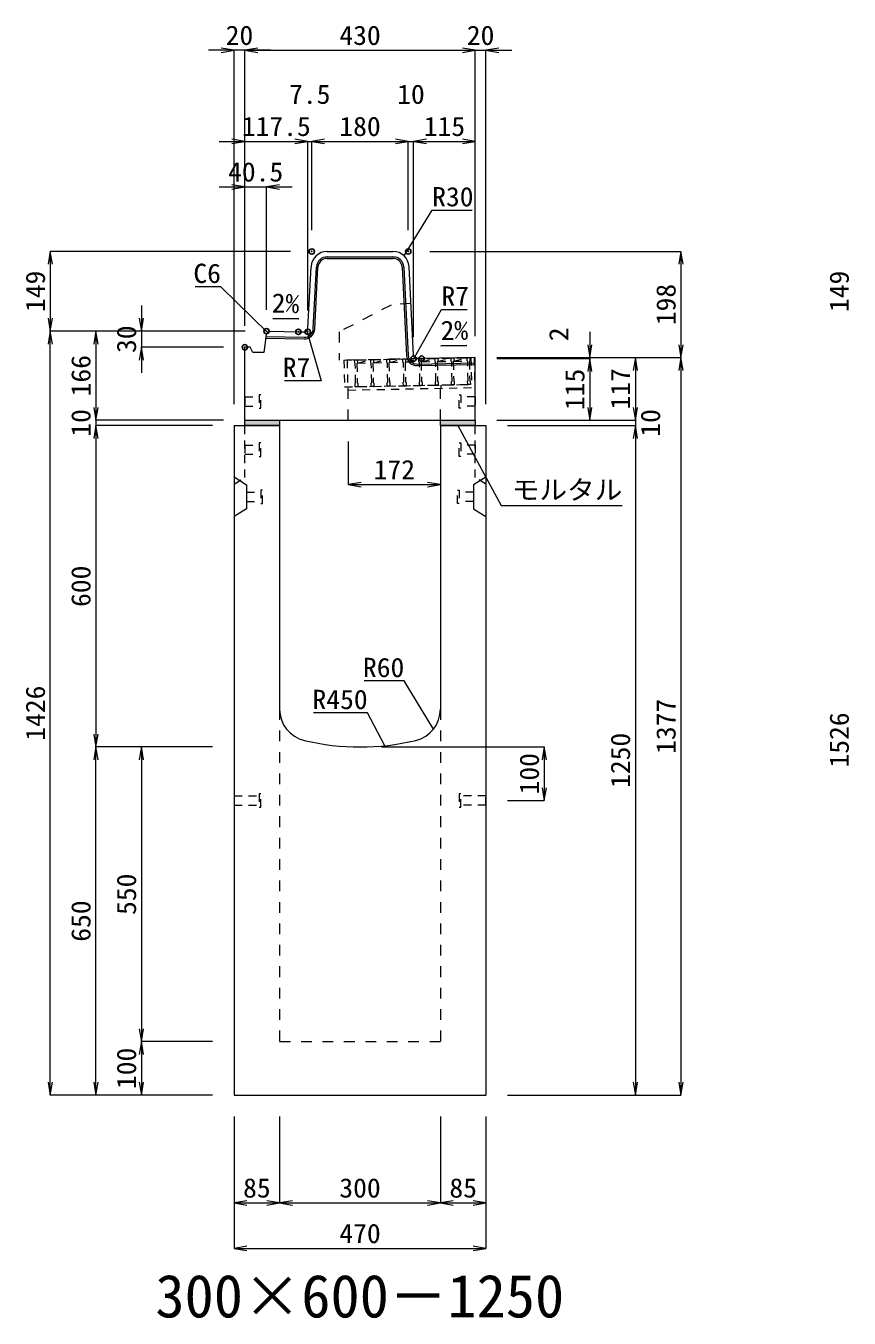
# Model space of a CAD drawing. Units: millimetres at full size. Extents: x -22536 to 51867, y -19720 to 38340.
# Drawn here: x 10776 to 12313, y -15386 to -12974 of the extents above; entities that cross this region are included whole.
import ezdxf
from ezdxf.enums import TextEntityAlignment as Align

# ---------------------------------------------------------------- set-up
doc = ezdxf.new("R2010")
doc.units = ezdxf.units.MM
doc.header["$LTSCALE"] = 20
doc.header["$PDMODE"] = 32
doc.header["$PDSIZE"] = 10
doc.linetypes.add('USER1', pattern=[2, 1, -1])
doc.linetypes.add('USER2', pattern=[1.35, 0.75, -0.6])
for name, color, linetype, lineweight in [('インサート', 3, 'USER2', 9), ('グレーチング', 7, 'USER2', 5), ('モルタル', 7, 'Continuous', 9), ('受枠', 3, 'USER2', 9), ('寸法線', 7, 'Continuous', 13), ('引出線', 4, 'Continuous', 13), ('本体', 2, 'Continuous', 13), ('目地', 132, 'Continuous', 5)]:
    doc.layers.add(name, color=color, linetype=linetype, lineweight=lineweight)
doc.layers.add('作業エリア', color=11, linetype='Continuous')
doc.layers.add('文字', color=7, linetype='Continuous')
doc.styles.add('ＭＳ 明朝', font='')
doc.styles.get('ＭＳ 明朝').set_extended_font_data('MS Mincho')

# ---------------------------------------------------------------- blocks, each defined once
blk = doc.blocks.new('open_arrow')
at = {"color": 0, "linetype": 'Continuous', "lineweight": -2}
blk.add_lwpolyline([(7.5, 1.25), (0, 0), (7.5, -1.25)], dxfattribs=at)

msp = doc.modelspace()

# ---------------------------------------------------------------- hatches: boundary and pattern name
at = {"layer": 'モルタル'}
for points in [[(11250, -13720), (11250, -13710), (11185, -13710), (11185, -13720)], [(11615, -13720), (11615, -13710), (11550, -13710), (11550, -13720)]]:
    msp.add_hatch(color=256, dxfattribs=at).paths.add_polyline_path(points)

# ---------------------------------------------------------------- linework, layer by layer
at = {"layer": 'インサート'}
for p, q in [((11185, -13666.5), (11212, -13666.5)), ((11185, -13666.5), (11185, -13683.5)), ((11215, -13662.5), (11212, -13662.5)), ((11212, -13662.5), (11212, -13687.5)), ((11215, -13687.5), (11215, -13662.5)), ((11585, -13662.5), (11588, -13662.5)), ((11585, -13687.5), (11585, -13662.5)), ((11588, -13662.5), (11588, -13687.5)), ((11615, -13666.5), (11588, -13666.5)), ((11615, -13666.5), (11615, -13683.5)), ((11185, -13683.5), (11212, -13683.5)), ((11212, -13687.5), (11215, -13687.5)), ((11588, -13687.5), (11585, -13687.5)), ((11615, -13683.5), (11588, -13683.5)), ((11185, -13756.5), (11212, -13756.5)), ((11185, -13756.5), (11185, -13773.5)), ((11185, -13773.5), (11212, -13773.5)), ((11215, -13752.5), (11212, -13752.5)), ((11212, -13752.5), (11212, -13777.5)), ((11215, -13777.5), (11215, -13752.5)), ((11585, -13752.5), (11588, -13752.5)), ((11585, -13777.5), (11585, -13752.5)), ((11588, -13752.5), (11588, -13777.5)), ((11615, -13756.5), (11588, -13756.5)), ((11615, -13773.5), (11588, -13773.5)), ((11615, -13756.5), (11615, -13773.5)), ((11212, -13777.5), (11215, -13777.5)), ((11588, -13777.5), (11585, -13777.5)), ((11188.2, -13844.5), (11215.2, -13844.5)), ((11188.2, -13844.5), (11188.2, -13861.5)), ((11218.2, -13840.5), (11215.2, -13840.5)), ((11215.2, -13840.5), (11215.2, -13865.5)), ((11218.2, -13865.5), (11218.2, -13840.5)), ((11581.8, -13840.5), (11584.8, -13840.5)), ((11581.8, -13865.5), (11581.8, -13840.5)), ((11584.8, -13840.5), (11584.8, -13865.5)), ((11611.8, -13844.5), (11584.8, -13844.5)), ((11611.8, -13844.5), (11611.8, -13861.5)), ((11188.2, -13861.5), (11215.2, -13861.5)), ((11215.2, -13865.5), (11218.2, -13865.5)), ((11584.8, -13865.5), (11581.8, -13865.5)), ((11611.8, -13861.5), (11584.8, -13861.5)), ((11165, -14411.5), (11212, -14411.5)), ((11165, -14411.5), (11165, -14428.5)), ((11215, -14407.5), (11212, -14407.5)), ((11212, -14407.5), (11212, -14432.5)), ((11215, -14432.5), (11215, -14407.5)), ((11588, -14407.5), (11585, -14407.5)), ((11585, -14407.5), (11585, -14432.5)), ((11588, -14432.5), (11588, -14407.5)), ((11635, -14411.5), (11588, -14411.5)), ((11635, -14428.5), (11635, -14411.5)), ((11165, -14428.5), (11212, -14428.5)), ((11212, -14432.5), (11215, -14432.5)), ((11585, -14432.5), (11588, -14432.5)), ((11635, -14428.5), (11588, -14428.5))]:
    msp.add_line(p, q, dxfattribs=at)
at = {"layer": 'グレーチング'}
for p, q in [((11389.92, -13597.5), (11604.88, -13593.2)), ((11395.04, -13603.4), (11419.92, -13596.9)), ((11395.04, -13603.4), (11420.04, -13602.9)), ((11425.04, -13602.8), (11449.91, -13596.3)), ((11425.04, -13602.8), (11450.03, -13602.3)), ((11455.03, -13602.2), (11479.91, -13595.7)), ((11455.03, -13602.2), (11480.03, -13601.7)), ((11485.03, -13601.6), (11509.9, -13595.1)), ((11485.03, -13601.6), (11510.02, -13601.1)), ((11515.02, -13601), (11539.89, -13594.5)), ((11515.02, -13601), (11540.01, -13600.5)), ((11545.01, -13600.4), (11569.89, -13593.9)), ((11545.01, -13600.4), (11570.01, -13599.9)), ((11575.01, -13599.8), (11599.88, -13593.3)), ((11575.01, -13599.8), (11600, -13599.3)), ((11390.92, -13647.49), (11605.88, -13643.19))]:
    msp.add_line(p, q, dxfattribs=at)
for points in [[(11389.92, -13597.5), (11394.92, -13597.4), (11395.04, -13603.4), (11394.06, -13604.42), (11394.78, -13640.41), (11395.8, -13641.39), (11395.92, -13647.39), (11390.92, -13647.49), (11390.8, -13641.49), (11391.78, -13640.47), (11391.06, -13604.48), (11390.04, -13603.5)], [(11419.92, -13596.9), (11424.92, -13596.8), (11425.04, -13602.8), (11424.06, -13603.82), (11424.78, -13639.81), (11425.8, -13640.79), (11425.92, -13646.79), (11420.92, -13646.89), (11420.8, -13640.89), (11421.78, -13639.87), (11421.06, -13603.88), (11420.04, -13602.9)], [(11449.91, -13596.3), (11454.91, -13596.2), (11455.03, -13602.2), (11454.05, -13603.22), (11454.77, -13639.21), (11455.79, -13640.19), (11455.91, -13646.19), (11450.91, -13646.29), (11450.79, -13640.29), (11451.77, -13639.27), (11451.05, -13603.28), (11450.03, -13602.3)], [(11479.91, -13595.7), (11484.91, -13595.6), (11485.03, -13601.6), (11484.05, -13602.62), (11484.77, -13638.61), (11485.79, -13639.59), (11485.91, -13645.59), (11480.91, -13645.69), (11480.79, -13639.69), (11481.77, -13638.67), (11481.05, -13602.68), (11480.03, -13601.7)], [(11509.9, -13595.1), (11514.9, -13595), (11515.02, -13601), (11514.04, -13602.02), (11514.76, -13638.01), (11515.78, -13638.99), (11515.9, -13644.99), (11510.9, -13645.09), (11510.78, -13639.09), (11511.76, -13638.07), (11511.04, -13602.08), (11510.02, -13601.1)], [(11539.89, -13594.5), (11544.89, -13594.4), (11545.01, -13600.4), (11544.03, -13601.42), (11544.75, -13637.41), (11545.77, -13638.39), (11545.89, -13644.39), (11540.89, -13644.49), (11540.77, -13638.49), (11541.75, -13637.47), (11541.03, -13601.48), (11540.01, -13600.5)], [(11569.89, -13593.9), (11574.89, -13593.8), (11575.01, -13599.8), (11574.03, -13600.82), (11574.75, -13636.81), (11575.77, -13637.79), (11575.89, -13643.79), (11570.89, -13643.89), (11570.77, -13637.89), (11571.75, -13636.87), (11571.03, -13600.88), (11570.01, -13599.9)], [(11599.88, -13593.3), (11604.88, -13593.2), (11605, -13599.2), (11604.02, -13600.22), (11604.74, -13636.21), (11605.76, -13637.19), (11605.88, -13643.19), (11600.88, -13643.29), (11600.76, -13637.29), (11601.74, -13636.27), (11601.02, -13600.28), (11600, -13599.3)]]:
    msp.add_lwpolyline(points, close=True, dxfattribs=at)
at = {"layer": 'モルタル'}
for points in [[(11185, -13710), (11250, -13710), (11250, -13720), (11185, -13720)], [(11550, -13710), (11615, -13710), (11615, -13720), (11550, -13720)]]:
    msp.add_lwpolyline(points, close=True, dxfattribs=at)
at = {"layer": '作業エリア'}
for p in [(11310, -13395), (11490, -13395), (11225.5, -13543.81), (11285, -13545), (11302.5, -13545), (11185, -13573.81), (11500, -13595), (11515, -13595)]:
    msp.add_point(p, dxfattribs=at)
at = {"layer": '受枠'}
for p, q in [((11369.93, -13597.9), (11612.88, -13593.04)), ((11369.93, -13597.9), (11370.93, -13647.89)), ((11375.93, -13597.78), (11377.05, -13653.77)), ((11606.88, -13593.16), (11607.88, -13643.15)), ((11612.88, -13593.04), (11614, -13649.03)), ((11370.93, -13647.89), (11607.88, -13643.15)), ((11377.05, -13653.77), (11614, -13649.03)), ((11550.89, -13644.29), (11551.01, -13650.29))]:
    msp.add_line(p, q, dxfattribs=at)
at = {"layer": '寸法線'}
for p, q in [((11233, -13019.42), (11117, -13019.42)), ((11165, -13680), (11165, -13019.42)), ((11185, -13019.42), (11615, -13019.42)), ((11185, -13533.81), (11185, -13019.42)), ((11185, -13533.81), (11185, -13019.42)), ((11567, -13019.42), (11683, -13019.42)), ((11615, -13553), (11615, -13019.42)), ((11615, -13553), (11615, -13019.42)), ((11635, -13680), (11635, -13019.42)), ((11137, -13189.42), (11302.5, -13189.42)), ((11185, -13533.81), (11185, -13189.42)), ((11254.5, -13189.42), (11358, -13189.42)), ((11302.5, -13505), (11302.5, -13189.42)), ((11302.5, -13505), (11302.5, -13189.42)), ((11310, -13355), (11310, -13189.42)), ((11310, -13189.42), (11490, -13189.42)), ((11310, -13355), (11310, -13189.42)), ((11442, -13189.42), (11548, -13189.42)), ((11490, -13355), (11490, -13189.42)), ((11490, -13355), (11490, -13189.42)), ((11500, -13555), (11500, -13189.42)), ((11500, -13189.42), (11615, -13189.42)), ((11500, -13555), (11500, -13189.42)), ((11615, -13553), (11615, -13189.42)), ((11137, -13274.42), (11273.5, -13274.42)), ((11185, -13533.81), (11185, -13274.42)), ((11225.5, -13503.81), (11225.5, -13274.42)), ((10822.06, -13395), (10822.06, -13543.81)), ((11270, -13395), (10822.06, -13395)), ((11530, -13395), (11998.78, -13395)), ((11998.78, -13395), (11998.78, -13593)), ((10992.06, -13495.81), (10992.06, -13621.81)), ((11185.5, -13543.81), (10822.06, -13543.81)), ((10822.06, -14970), (10822.06, -13543.81)), ((11185.5, -13543.81), (10822.06, -13543.81)), ((10907.06, -13543.81), (10907.06, -13710)), ((11185.5, -13543.81), (10907.06, -13543.81)), ((11185.5, -13543.81), (10992.06, -13543.81)), ((11828.78, -13545), (11828.78, -13643)), ((11145, -13573.81), (10992.06, -13573.81)), ((11655, -13593), (11828.78, -13593)), ((11655, -13593), (11913.78, -13593)), ((11655, -13593), (11998.78, -13593)), ((11655, -13593), (11998.78, -13593)), ((11655, -13595), (11828.78, -13595)), ((11655, -13595), (11828.78, -13595)), ((11828.78, -13595), (11828.78, -13710)), ((11913.78, -13593), (11913.78, -13710)), ((11998.78, -13593), (11998.78, -14970)), ((10907.06, -13662), (10907.06, -13768)), ((11913.78, -13662), (11913.78, -13768)), ((11145, -13710), (10907.06, -13710)), ((11145, -13710), (10907.06, -13710)), ((11125, -13720), (10907.06, -13720)), ((10907.06, -13720), (10907.06, -14320)), ((11125, -13720), (10907.06, -13720)), ((11655, -13710), (11828.78, -13710)), ((11655, -13710), (11913.78, -13710)), ((11655, -13710), (11913.78, -13710)), ((11675, -13720), (11913.78, -13720)), ((11675, -13720), (11913.78, -13720)), ((11913.78, -13720), (11913.78, -14970)), ((11378, -13750), (11378, -13830.23)), ((11378, -13830.23), (11550, -13830.23)), ((11125, -14320), (10907.06, -14320)), ((10907.06, -14970), (10907.06, -14320)), ((11125, -14320), (10907.06, -14320)), ((10992.06, -14320), (10992.06, -14870)), ((11125, -14320), (10992.06, -14320)), ((11440, -14320), (11743.78, -14320)), ((11743.78, -14320), (11743.78, -14420)), ((11675, -14420), (11743.78, -14420)), ((11125, -14870), (10992.06, -14870)), ((10992.06, -14870), (10992.06, -14970)), ((11125, -14870), (10992.06, -14870)), ((11125, -14970), (10822.06, -14970)), ((11125, -14970), (10907.06, -14970)), ((11125, -14970), (10992.06, -14970)), ((11675, -14970), (11913.78, -14970)), ((11675, -14970), (11998.78, -14970)), ((11165, -15010), (11165, -15171.16)), ((11165, -15010), (11165, -15256.16)), ((11250, -15010), (11250, -15171.16)), ((11250, -15010), (11250, -15171.16)), ((11550, -15010), (11550, -15171.16)), ((11550, -15010), (11550, -15171.16)), ((11635, -15010), (11635, -15171.16)), ((11635, -15010), (11635, -15256.16)), ((11165, -15171.16), (11250, -15171.16)), ((11250, -15171.16), (11550, -15171.16)), ((11550, -15171.16), (11635, -15171.16)), ((11165, -15256.16), (11635, -15256.16))]:
    msp.add_line(p, q, dxfattribs=at)
at = {"layer": '引出線'}
for points in [[(11482.14, -13403.26), (11534.6, -13317.93), (11609.27, -13317.93)], [(11228.13, -13546.85), (11140.5, -13461.04), (11092.16, -13461.04)], [(11501.83, -13593.07), (11551.86, -13503.47), (11599.79, -13503.47)], [(11286.1, -13520.96), (11237.36, -13519.98), (11286.11, -13520.96)], [(11300.67, -13543.07), (11327.18, -13636.44), (11259.25, -13636.44)], [(11550.86, -13571.41), (11599.57, -13570.44), (11550.83, -13571.41)], [(11582.5, -13720), (11663.13, -13869.03), (11889.05, -13869.03)], [(11537.07, -14286.68), (11482.66, -14196.79), (11407.98, -14196.79)], [(11446.44, -14317.6), (11414.22, -14256.45), (11313.21, -14256.45)]]:
    msp.add_lwpolyline(points, dxfattribs=at)
at = {"layer": '本体'}
for p, q in [((11338.54, -13395), (11461.46, -13395)), ((11302.83, -13538.35), (11308.57, -13423.5)), ((11499.67, -13588.35), (11491.43, -13423.5)), ((11224.76, -13549.76), (11220.5, -13583.81)), ((11224.76, -13549.76), (11231.5, -13543.93)), ((11231.5, -13543.93), (11285, -13545)), ((11285, -13545), (11295.84, -13545)), ((11185, -13710), (11185, -13573.81)), ((11195, -13573.81), (11185, -13573.81)), ((11200, -13583.81), (11195, -13573.81)), ((11220.5, -13583.81), (11200, -13583.81)), ((11515, -13595), (11506.66, -13595)), ((11615, -13593), (11515, -13595)), ((11615, -13710), (11615, -13593)), ((11165, -13720), (11165, -14970)), ((11165, -13720), (11250, -13720)), ((11185, -13710), (11615, -13710)), ((11250, -13720), (11250, -14249.47)), ((11550, -13720), (11635, -13720)), ((11550, -13720), (11550, -14249.47)), ((11635, -13720), (11635, -14970)), ((11165, -14970), (11635, -14970))]:
    msp.add_line(p, q, dxfattribs=at)
at = {"layer": '本体', "linetype": 'USER1'}
for p, q in [((11458, -13495), (11361, -13545)), ((11494.85, -13492), (11458, -13495)), ((11361, -13545), (11361, -13598.08)), ((11515, -13595), (11361, -13598.08)), ((11378, -13710), (11378, -13647.75)), ((11550, -13710), (11550, -13644.31))]:
    msp.add_line(p, q, dxfattribs=at)
at = {"layer": '本体', "linetype": 'USER2', "lineweight": 9}
for p, q in [((11185, -13817), (11185, -13720)), ((11615, -13817), (11615, -13720)), ((11165, -13829.5), (11185, -13817)), ((11635, -13829.5), (11615, -13817))]:
    msp.add_line(p, q, dxfattribs=at)
at = {"layer": '本体', "lineweight": 9}
for p, q in [((11165, -13816), (11188.2, -13830.5)), ((11634.58, -13816.26), (11611.8, -13830.5)), ((11188.2, -13830.5), (11188.2, -13875.5)), ((11611.8, -13830.5), (11611.8, -13875.5)), ((11188.2, -13875.5), (11165, -13890)), ((11611.8, -13875.5), (11635, -13890))]:
    msp.add_line(p, q, dxfattribs=at)
at = {"layer": '本体', "linetype": 'USER1', "lineweight": 15}
for p, q in [((11250, -14249.47), (11250, -14870)), ((11550, -14249.47), (11550, -14870)), ((11250, -14870), (11550, -14870))]:
    msp.add_line(p, q, dxfattribs=at)
at = {"layer": '本体'}
for centre, radius, start, end in [((11338.54, -13425), 30, 90, 177.13759), ((11461.46, -13425), 30, 2.86241, 90), ((11295.84, -13538), 7, 270, 357.13759), ((11506.66, -13588), 7, 182.86241, 270), ((11310, -14249.47), 60, 180, 256.65764), ((11490, -14249.47), 60, 283.34236, 0), ((11400, -13870), 450, 256.65764, 283.34236)]:
    msp.add_arc(centre, radius, start, end, dxfattribs=at)
at = {"layer": '目地'}
for p, q in [((11338.54, -13405), (11461.46, -13405)), ((11338.54, -13408), (11461.46, -13408)), ((11312.81, -13539.06), (11318.56, -13424)), ((11315.81, -13539.21), (11321.56, -13424.15)), ((11478.44, -13424.15), (11486.69, -13589.16)), ((11481.44, -13424), (11489.69, -13589.01)), ((11223.88, -13556.78), (11295.43, -13558.21)), ((11224.25, -13553.79), (11295.49, -13555.21)), ((11507.01, -13605.16), (11615, -13603)), ((11507.07, -13608.16), (11615, -13606))]:
    msp.add_line(p, q, dxfattribs=at)
for centre, radius, start, end in [((11338.54, -13425), 20, 90, 177.13759), ((11338.54, -13425), 17, 90, 177.13759), ((11461.46, -13425), 20, 2.86241, 90), ((11461.46, -13425), 17, 2.86241, 90), ((11295.83, -13538.22), 20, 268.85424, 357.13759), ((11295.83, -13538.22), 17, 268.85424, 357.13759), ((11506.67, -13588.17), 20, 182.86241, 271.14576), ((11506.67, -13588.17), 17, 182.86241, 271.14576)]:
    msp.add_arc(centre, radius, start, end, dxfattribs=at)

# ---------------------------------------------------------------- block references
at = {"layer": '寸法線', "xscale": 3.2, "yscale": 3.2}
for p, rotation in [((11165, -13019.42), 180), ((11615, -13019.42), 180), ((11615, -13019.42), 180), ((11185, -13189.42), 180), ((11302.5, -13189.42), 180), ((11302.5, -13189.42), 180), ((11490, -13189.42), 180), ((11490, -13189.42), 180), ((11615, -13189.42), 180), ((11185, -13274.42), 180), ((10822.06, -13395), 270), ((11998.78, -13395), 270), ((10822.06, -13543.81), 90), ((10992.06, -13543.81), 90), ((10822.06, -13543.81), 270), ((10907.06, -13543.81), 270), ((10992.06, -13573.81), 270), ((11828.78, -13593), 90), ((11998.78, -13593), 90), ((11828.78, -13595), 270), ((11828.78, -13595), 270), ((11913.78, -13593), 270), ((11998.78, -13593), 270), ((10907.06, -13710), 90), ((10907.06, -13710), 90), ((11828.78, -13710), 90), ((11913.78, -13710), 90), ((11913.78, -13710), 90), ((10907.06, -13720), 270), ((10907.06, -13720), 270), ((11913.78, -13720), 270), ((11913.78, -13720), 270), ((11550, -13830.23), 180), ((10907.06, -14320), 90), ((10907.06, -14320), 270), ((10992.06, -14320), 270), ((11743.78, -14320), 270), ((11743.78, -14420), 90), ((10992.06, -14870), 90), ((10992.06, -14870), 270), ((10822.06, -14970), 90), ((10907.06, -14970), 90), ((10992.06, -14970), 90), ((11913.78, -14970), 90), ((11998.78, -14970), 90), ((11250, -15171.16), 180), ((11550, -15171.16), 180), ((11635, -15171.16), 180), ((11635, -15256.16), 180)]:
    msp.add_blockref('open_arrow', p, dxfattribs=dict(at, rotation=rotation))
for p in [(11185, -13019.42), (11185, -13019.42), (11635, -13019.42), (11310, -13189.42), (11310, -13189.42), (11500, -13189.42), (11500, -13189.42), (11225.5, -13274.42), (11378, -13830.23), (11165, -15171.16), (11250, -15171.16), (11550, -15171.16), (11165, -15256.16)]:
    msp.add_blockref('open_arrow', p, dxfattribs=at)
at = {"layer": '引出線', "xscale": 0.0533, "yscale": 0.0533}
for p, rotation in [((11482.14, -13403.26), 58.4), ((11286.1, -13520.96), 178.9), ((11228.13, -13546.85), 135.6), ((11300.67, -13543.07), 285.9), ((11550.86, -13571.41), 1.1), ((11501.83, -13593.07), 60.8), ((11582.5, -13720), 298.4), ((11537.07, -14286.68), 121.2), ((11446.44, -14317.6), 117.8)]:
    msp.add_blockref('open_arrow', p, dxfattribs=dict(at, rotation=rotation))

# ---------------------------------------------------------------- texts
at = {"layer": '寸法線', "style": 'ＭＳ 明朝', "width": 1.05}
for s, p in [('20', (11175, -12991.42)), ('430', (11400, -12991.42)), ('20', (11625, -12991.42)), ('7.5', (11306.25, -13101.42)), ('10', (11495, -13101.42)), ('117.5', (11243.75, -13161.42)), ('180', (11400, -13161.42)), ('115', (11557.5, -13161.42)), ('40.5', (11205.25, -13246.42)), ('172', (11464, -13802.23)), ('85', (11207.5, -15143.16)), ('300', (11400, -15143.16)), ('85', (11592.5, -15143.16)), ('470', (11400, -15228.16))]:
    msp.add_text(s, height=36.03, dxfattribs=at).set_placement(p, align=Align.MIDDLE_CENTER)
for s, p in [('149', (10794.06, -13469.41)), ('149', (12294.06, -13469.41)), ('198', (11970.78, -13494)), ('30', (10964.06, -13558.81)), ('2', (11770.78, -13549.66)), ('166', (10879.06, -13626.91)), ('115', (11800.78, -13652.5)), ('117', (11885.78, -13651.5)), ('10', (10879.06, -13715)), ('10', (11941.78, -13715)), ('600', (10879.06, -14020)), ('1426', (10794.06, -14256.91)), ('1377', (11970.78, -14281.5)), ('1526', (12294.06, -14306.91)), ('1250', (11885.78, -14345)), ('100', (11715.78, -14370)), ('550', (10964.06, -14595)), ('650', (10879.06, -14645)), ('100', (10964.06, -14920))]:
    msp.add_text(s, height=36.03, rotation=90, dxfattribs=at).set_placement(p, align=Align.MIDDLE_CENTER)
at = {"layer": '引出線', "style": 'ＭＳ 明朝', "width": 1.05}
for s, p in [('R30', (11534.6, -13274.73)), ('R7', (11551.86, -13460.27)), ('モルタル', (11683.13, -13821.92))]:
    msp.add_text(s, height=36.03, dxfattribs=at).set_placement(p, align=Align.TOP_LEFT)
for s, p in [('C6', (11140.5, -13417.84)), ('R7', (11307.18, -13593.24)), ('R60', (11482.66, -14153.59)), ('R450', (11414.22, -14213.25))]:
    msp.add_text(s, height=36.03, dxfattribs=at).set_placement(p, align=Align.TOP_RIGHT)
msp.add_text('2%', height=36.03, rotation=358.854, dxfattribs=at).set_placement((11287.05, -13474.06), align=Align.TOP_RIGHT)
msp.add_text('2%', height=36.03, rotation=1.146, dxfattribs=at).set_placement((11549.89, -13524.52), align=Align.TOP_LEFT)
at = {"layer": '文字', "style": 'ＭＳ 明朝'}
msp.add_text('300×600－1250', height=80.06, dxfattribs=at).set_placement((11399.52, -15344.97), align=Align.MIDDLE_CENTER)

doc.saveas('drawing.dxf')
